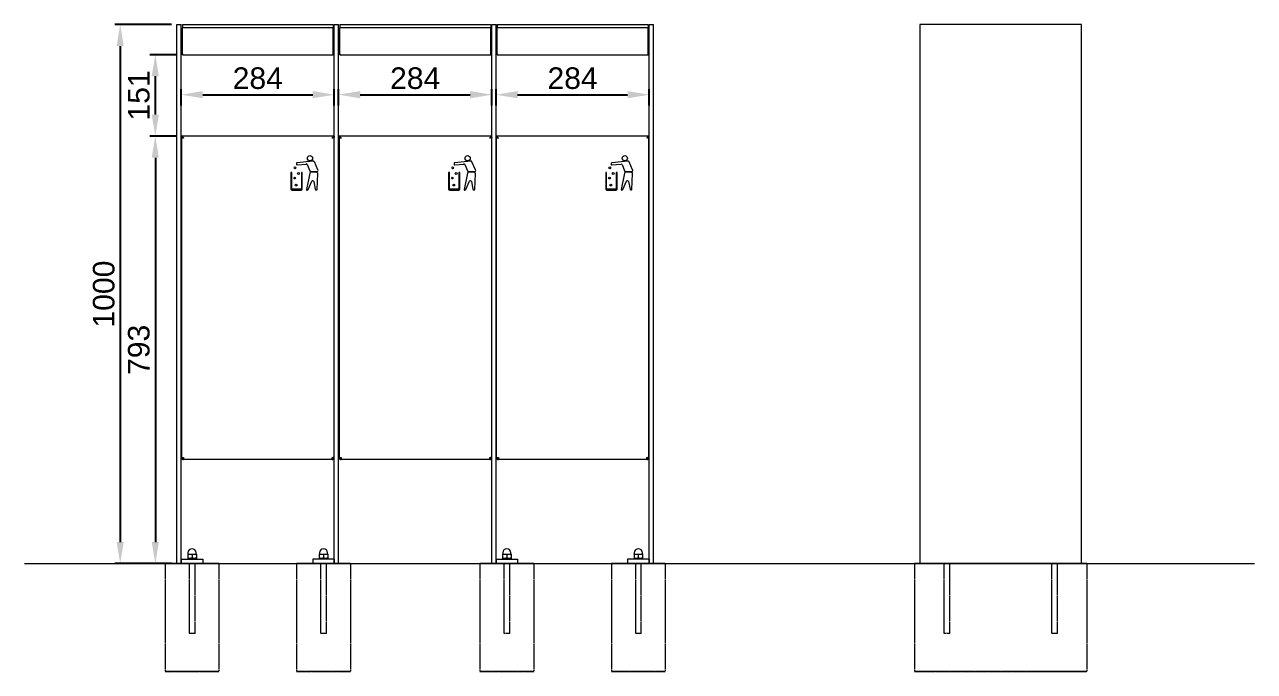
# Model space of a CAD drawing. Header units: millimetres. Extents: x -573 to 4039, y 315 to 3283.
# Drawn here: x 1758 to 4039, y 2083 to 3283 of the extents above; entities that cross this region are included whole.
import ezdxf

# ---------------------------------------------------------------- set-up
doc = ezdxf.new("R2010")
doc.units = ezdxf.units.MM
doc.linetypes.add('HIDDEN', pattern=[1.905, 1.27, -0.635])
for name, color, linetype, lineweight in [('ZANO_R', 7, 'Continuous', 0), ('ZANO_R_przerywana', 7, 'HIDDEN', 0), ('ZANO_W', 1, 'Continuous', 0)]:
    doc.layers.add(name, color=color, linetype=linetype, lineweight=lineweight)
doc.styles.add('Arial', font='arial.ttf')
doc.styles.get("Standard").update_dxf_attribs({"font": 'ARIALUNI.TTF'})
doc.dimstyles.new('pl i ang', dxfattribs={"dimtxt": 50, "dimasz": 50, "dimexe": 1.25, "dimexo": 0.625, "dimgap": 10, "dimtad": 1, "dimtoh": 1, "dimtxsty": 'Standard', "dimcen": 2.5, "dimclrd": 1, "dimclre": 1, "dimclrt": 1, "dimadec": 0, "dimazin": 0, "dimtfac": 1, "dimtmove": 0, "dimatfit": 3, "dimfxl": 1, "dimarcsym": 1})

# ---------------------------------------------------------------- blocks, each defined once
blk = doc.blocks.new('*D410')
at = {"layer": 'ZANO_W', "color": 1, "lineweight": -2}
for p, q in [((2048.3, 3132.8), (2048.3, 3162.8)), ((2088.3, 3152.8), (2292.3, 3152.8)), ((2332.3, 3132.8), (2332.3, 3162.8))]:
    blk.add_line(p, q, dxfattribs=at)
at = {"layer": 'ZANO_W', "color": 1}
for points in [[(2088.3, 3159.5), (2088.3, 3146.1), (2048.3, 3152.8)], [(2292.3, 3146.1), (2292.3, 3159.5), (2332.3, 3152.8)]]:
    blk.add_solid(points, dxfattribs=at)
at = {"layer": 'ZANO_W', "color": 1, "insert": (2190.3, 3183.2), "char_height": 40, "attachment_point": 5, "style": 'Arial'}
blk.add_mtext('284', dxfattribs=at)
blk = doc.blocks.new('*D411')
at = {"layer": 'ZANO_W', "color": 1, "lineweight": -2}
for p, q in [((2340.3, 3132.8), (2340.3, 3162.8)), ((2380.3, 3152.8), (2584.3, 3152.8)), ((2624.3, 3132.8), (2624.3, 3162.8))]:
    blk.add_line(p, q, dxfattribs=at)
at = {"layer": 'ZANO_W', "color": 1}
for points in [[(2380.3, 3159.5), (2380.3, 3146.1), (2340.3, 3152.8)], [(2584.3, 3146.1), (2584.3, 3159.5), (2624.3, 3152.8)]]:
    blk.add_solid(points, dxfattribs=at)
at = {"layer": 'ZANO_W', "color": 1, "insert": (2482.3, 3183.2), "char_height": 40, "attachment_point": 5, "style": 'Arial'}
blk.add_mtext('284', dxfattribs=at)
blk = doc.blocks.new('*D412')
at = {"layer": 'ZANO_W', "color": 1, "lineweight": -2}
for p, q in [((2632.3, 3132.8), (2632.3, 3162.8)), ((2672.3, 3152.8), (2876.3, 3152.8)), ((2916.3, 3132.8), (2916.3, 3162.8))]:
    blk.add_line(p, q, dxfattribs=at)
at = {"layer": 'ZANO_W', "color": 1}
for points in [[(2672.3, 3159.5), (2672.3, 3146.1), (2632.3, 3152.8)], [(2876.3, 3146.1), (2876.3, 3159.5), (2916.3, 3152.8)]]:
    blk.add_solid(points, dxfattribs=at)
at = {"layer": 'ZANO_W', "color": 1, "insert": (2774.3, 3183.2), "char_height": 40, "attachment_point": 5, "style": 'Arial'}
blk.add_mtext('284', dxfattribs=at)
blk = doc.blocks.new('*D413')
at = {"layer": 'ZANO_W', "color": 1, "lineweight": -2}
for p, q in [((2040.3, 3226.9), (1990.2, 3226.9)), ((2000.2, 3115.9), (2000.2, 3186.9)), ((2038.8, 3075.9), (1990.2, 3075.9))]:
    blk.add_line(p, q, dxfattribs=at)
at = {"layer": 'ZANO_W', "color": 1}
for points in [[(2006.8, 3186.9), (1993.5, 3186.9), (2000.2, 3226.9)], [(1993.5, 3115.9), (2006.8, 3115.9), (2000.2, 3075.9)]]:
    blk.add_solid(points, dxfattribs=at)
at = {"layer": 'ZANO_W', "color": 1, "insert": (1969.7, 3151.4), "char_height": 40, "attachment_point": 5, "rotation": 90, "style": 'Arial'}
blk.add_mtext('151', dxfattribs=at)
blk = doc.blocks.new('*D414')
at = {"layer": 'ZANO_W', "color": 1, "lineweight": -2}
for p, q in [((2038.8, 3075.9), (1990.2, 3075.9)), ((2000.2, 3035.9), (2000.2, 2322.9)), ((2030.3, 2282.9), (1990.2, 2282.9))]:
    blk.add_line(p, q, dxfattribs=at)
at = {"layer": 'ZANO_W', "color": 1}
for points in [[(2006.8, 3035.9), (1993.5, 3035.9), (2000.2, 3075.9)], [(1993.5, 2322.9), (2006.8, 2322.9), (2000.2, 2282.9)]]:
    blk.add_solid(points, dxfattribs=at)
at = {"layer": 'ZANO_W', "color": 1, "insert": (1969.7, 2679.4), "char_height": 40, "attachment_point": 5, "rotation": 90, "style": 'Arial'}
blk.add_mtext('793', dxfattribs=at)
blk = doc.blocks.new('*D415')
at = {"layer": 'ZANO_W', "color": 1, "lineweight": -2}
for p, q in [((2030.3, 3282.9), (1925, 3282.9)), ((1935, 3242.9), (1935, 2322.9)), ((2030.3, 2282.9), (1925, 2282.9))]:
    blk.add_line(p, q, dxfattribs=at)
at = {"layer": 'ZANO_W', "color": 1}
for points in [[(1941.6, 3242.9), (1928.3, 3242.9), (1935, 3282.9)], [(1928.3, 2322.9), (1941.6, 2322.9), (1935, 2282.9)]]:
    blk.add_solid(points, dxfattribs=at)
at = {"layer": 'ZANO_W', "color": 1, "insert": (1904.6, 2782.9), "char_height": 40, "attachment_point": 5, "rotation": 90, "style": 'Arial'}
blk.add_mtext('1000', dxfattribs=at)

msp = doc.modelspace()

# ---------------------------------------------------------------- linework, layer by layer
at = {"layer": 'ZANO_R'}
for p, q in [((2040.3, 2282.9), (2040.3, 3282.9)), ((2040.3, 3282.9), (2048.3, 3282.9)), ((2048.3, 2282.9), (2048.3, 3282.9)), ((2050.3, 3282.9), (2050.3, 3276.9)), ((2050.3, 3282.9), (2330.3, 3282.9)), ((2050.3, 3228.9), (2050.3, 3276.9)), ((2330.3, 3276.9), (2050.3, 3276.9)), ((2330.3, 3282.9), (2330.3, 3276.9)), ((2330.3, 3228.9), (2330.3, 3276.9)), ((2332.3, 2282.9), (2332.3, 3282.9)), ((2332.3, 3282.9), (2340.3, 3282.9)), ((2340.3, 2282.9), (2340.3, 3282.9)), ((2342.8, 3282.9), (2622.8, 3282.9)), ((2342.8, 3282.9), (2342.8, 3276.9)), ((2342.8, 3228.9), (2342.8, 3276.9)), ((2622.8, 3276.9), (2342.8, 3276.9)), ((2622.8, 3282.9), (2622.8, 3276.9)), ((2622.8, 3228.9), (2622.8, 3276.9)), ((2624.3, 2282.9), (2624.3, 3282.9)), ((2624.3, 3282.9), (2632.3, 3282.9)), ((2632.3, 2282.9), (2632.3, 3282.9)), ((2634.3, 3282.9), (2914.3, 3282.9)), ((2634.3, 3282.9), (2634.3, 3276.9)), ((2634.3, 3228.9), (2634.3, 3276.9)), ((2914.3, 3276.9), (2634.3, 3276.9)), ((2914.3, 3282.9), (2914.3, 3276.9)), ((2914.3, 3228.9), (2914.3, 3276.9)), ((2916.3, 2282.9), (2916.3, 3282.9)), ((2916.3, 3282.9), (2924.3, 3282.9)), ((2924.3, 2282.9), (2924.3, 3282.9)), ((3718.6, 3282.9), (3418.6, 3282.9)), ((3418.6, 3282.9), (3418.6, 2282.9)), ((3718.6, 2282.9), (3718.6, 3282.9)), ((2050.3, 3226.9), (2050.3, 3228.9)), ((2050.3, 3226.9), (2052.3, 3226.9)), ((2052.3, 3226.9), (2328.3, 3226.9)), ((2328.3, 3226.9), (2330.3, 3226.9)), ((2330.3, 3226.9), (2330.3, 3228.9)), ((2342.8, 3226.9), (2342.8, 3228.9)), ((2342.8, 3226.9), (2344.8, 3226.9)), ((2344.8, 3226.9), (2620.8, 3226.9)), ((2620.8, 3226.9), (2622.8, 3226.9)), ((2622.8, 3226.9), (2622.8, 3228.9)), ((2634.3, 3226.9), (2634.3, 3228.9)), ((2634.3, 3226.9), (2636.3, 3226.9)), ((2636.3, 3226.9), (2912.3, 3226.9)), ((2912.3, 3226.9), (2914.3, 3226.9)), ((2914.3, 3226.9), (2914.3, 3228.9)), ((2048.8, 3073.9), (2048.8, 3075.9)), ((2331.8, 3075.9), (2048.8, 3075.9)), ((2048.8, 3073.8), (2048.8, 2480.4)), ((2048.8, 3073.8), (2049.5, 3073.8)), ((2331.8, 3073.8), (2331.2, 3073.8)), ((2331.8, 3075.9), (2331.8, 3073.9)), ((2331.8, 2480.4), (2331.8, 3073.8)), ((2341.3, 3073.9), (2341.3, 3075.9)), ((2624.3, 3075.9), (2341.3, 3075.9)), ((2341.3, 3073.8), (2342, 3073.8)), ((2341.3, 3073.8), (2341.3, 2480.4)), ((2624.3, 3073.8), (2623.7, 3073.8)), ((2632.8, 3073.9), (2632.8, 3075.9)), ((2915.8, 3075.9), (2632.8, 3075.9)), ((2632.8, 3073.8), (2632.8, 2480.4)), ((2632.8, 3073.8), (2633.5, 3073.8)), ((2915.8, 3073.8), (2915.2, 3073.8)), ((2915.8, 3075.9), (2915.8, 3073.9)), ((2915.8, 2480.4), (2915.8, 3073.8)), ((2262, 3025.2), (2262.2, 3023.5)), ((2293.1, 3029.6), (2262.9, 3026.3)), ((2263.3, 3022.6), (2280.2, 3024.2)), ((2282.2, 3023.1), (2286.6, 3011.6)), ((2301.8, 3013.1), (2295.2, 3028.4)), ((2554.5, 3025.2), (2554.7, 3023.5)), ((2585.6, 3029.6), (2555.4, 3026.3)), ((2555.8, 3022.6), (2572.7, 3024.2)), ((2574.7, 3023.1), (2579.1, 3011.6)), ((2594.3, 3013.1), (2587.7, 3028.4)), ((2846, 3025.2), (2846.2, 3023.5)), ((2877.1, 3029.6), (2846.9, 3026.3)), ((2847.3, 3022.6), (2864.2, 3024.2)), ((2866.2, 3023.1), (2870.6, 3011.6)), ((2885.8, 3013.1), (2879.2, 3028.4)), ((2253.5, 3008.2), (2251.8, 3008.2)), ((2251.8, 3008.2), (2251.8, 2977.9)), ((2253.5, 2977.9), (2253.5, 3008.2)), ((2272.8, 3008.2), (2271.1, 3008.2)), ((2271.1, 3008.2), (2271.1, 2977.9)), ((2272.8, 2977.9), (2272.8, 3008.2)), ((2286.7, 3007.4), (2280.7, 2977.1)), ((2283.7, 2977), (2290.4, 2992.1)), ((2288.5, 3010.3), (2300, 3010.3)), ((2299.8, 3008.5), (2288.8, 3009.1)), ((2294.3, 2991.6), (2296.9, 2977.7)), ((2300.2, 2977), (2301.7, 3006.4)), ((2546, 3008.2), (2544.3, 3008.2)), ((2544.3, 3008.2), (2544.3, 2977.9)), ((2546, 2977.9), (2546, 3008.2)), ((2565.3, 3008.2), (2563.6, 3008.2)), ((2563.6, 3008.2), (2563.6, 2977.9)), ((2565.3, 2977.9), (2565.3, 3008.2)), ((2579.2, 3007.4), (2573.2, 2977.1)), ((2576.2, 2977), (2582.9, 2992.1)), ((2581, 3010.3), (2592.5, 3010.3)), ((2592.3, 3008.5), (2581.3, 3009.1)), ((2586.8, 2991.6), (2589.4, 2977.7)), ((2592.7, 2977), (2594.2, 3006.4)), ((2837.5, 3008.2), (2835.8, 3008.2)), ((2835.8, 3008.2), (2835.8, 2977.9)), ((2837.5, 2977.9), (2837.5, 3008.2)), ((2856.8, 3008.2), (2855.1, 3008.2)), ((2855.1, 3008.2), (2855.1, 2977.9)), ((2856.8, 2977.9), (2856.8, 3008.2)), ((2870.7, 3007.4), (2864.7, 2977.1)), ((2867.7, 2977), (2874.4, 2992.1)), ((2872.5, 3010.3), (2884, 3010.3)), ((2883.8, 3008.5), (2872.8, 3009.1)), ((2878.3, 2991.6), (2880.9, 2977.7)), ((2884.2, 2977), (2885.7, 3006.4)), ((2270.8, 2977.6), (2253.9, 2977.6)), ((2253.9, 2975.9), (2270.8, 2975.9)), ((2281.7, 2975.9), (2281.9, 2975.9)), ((2298.9, 2976.1), (2299.2, 2976.1)), ((2563.3, 2977.6), (2546.4, 2977.6)), ((2546.4, 2975.9), (2563.3, 2975.9)), ((2574.2, 2975.9), (2574.4, 2975.9)), ((2591.4, 2976.1), (2591.7, 2976.1)), ((2854.8, 2977.6), (2837.9, 2977.6)), ((2837.9, 2975.9), (2854.8, 2975.9)), ((2865.7, 2975.9), (2865.9, 2975.9)), ((2882.9, 2976.1), (2883.2, 2976.1)), ((2048.8, 2480.4), (2048.8, 2479.7)), ((2048.8, 2479.7), (2050.8, 2479.7)), ((2052.6, 2479.7), (2052.6, 2475.9)), ((2328, 2475.9), (2052.6, 2475.9)), ((2328, 2475.9), (2328, 2479.7)), ((2331.8, 2479.7), (2329.8, 2479.7)), ((2331.8, 2479.7), (2331.8, 2480.4)), ((2341.3, 2480.4), (2341.3, 2479.7)), ((2341.3, 2479.7), (2343.3, 2479.7)), ((2345.1, 2479.7), (2345.1, 2475.9)), ((2620.5, 2475.9), (2345.1, 2475.9)), ((2620.5, 2475.9), (2620.5, 2479.7)), ((2624.3, 2479.7), (2622.3, 2479.7)), ((2632.8, 2480.4), (2632.8, 2479.7)), ((2632.8, 2479.7), (2634.8, 2479.7)), ((2636.6, 2479.7), (2636.6, 2475.9)), ((2912, 2475.9), (2636.6, 2475.9)), ((2912, 2475.9), (2912, 2479.7)), ((2915.8, 2479.7), (2913.8, 2479.7)), ((2915.8, 2479.7), (2915.8, 2480.4)), ((1757.6, 2282.9), (3582.7, 2282.9)), ((2018.3, 2282.9), (2118.3, 2282.9)), ((2118.3, 2282.9), (2018.3, 2282.9)), ((2048.3, 2290.9), (2078.3, 2290.9)), ((2048.3, 2290.9), (2048.3, 2282.9)), ((2060.3, 2300.5), (2064.3, 2300.5)), ((2060.3, 2299.7), (2060.3, 2293.2)), ((2060.3, 2292.5), (2060.3, 2290.9)), ((2060.3, 2292.5), (2071.4, 2292.5)), ((2060.3, 2292.5), (2064.3, 2292.5)), ((2060.8, 2303), (2060.8, 2300.7)), ((2073.8, 2282.9), (2062.8, 2282.9)), ((2073.8, 2282.9), (2062.8, 2282.9)), ((2064.3, 2300.5), (2072.3, 2300.5)), ((2064.3, 2292.5), (2072.3, 2292.5)), ((2068.3, 2299.7), (2068.3, 2293.2)), ((2071.4, 2292.5), (2076.3, 2292.5)), ((2072.3, 2300.5), (2076.3, 2300.5)), ((2072.3, 2292.5), (2076.3, 2292.5)), ((2075.8, 2300.7), (2075.8, 2303)), ((2076.3, 2299.7), (2076.3, 2293.2)), ((2076.3, 2290.9), (2076.3, 2292.5)), ((2078.3, 2290.9), (2088.3, 2290.9)), ((2088.3, 2290.9), (2088.3, 2282.9)), ((2262.3, 2282.9), (2362.3, 2282.9)), ((2362.3, 2282.9), (2262.3, 2282.9)), ((2292.3, 2290.9), (2292.3, 2282.9)), ((2302.3, 2290.9), (2292.3, 2290.9)), ((2332.3, 2290.9), (2302.3, 2290.9)), ((2304.3, 2300.5), (2308.3, 2300.5)), ((2304.3, 2299.7), (2304.3, 2293.2)), ((2304.3, 2292.5), (2304.3, 2290.9)), ((2304.3, 2292.5), (2315.4, 2292.5)), ((2304.3, 2292.5), (2308.3, 2292.5)), ((2304.8, 2303), (2304.8, 2300.7)), ((2317.8, 2282.9), (2306.8, 2282.9)), ((2317.8, 2282.9), (2306.8, 2282.9)), ((2308.3, 2300.5), (2316.3, 2300.5)), ((2308.3, 2292.5), (2316.3, 2292.5)), ((2312.3, 2299.7), (2312.3, 2293.2)), ((2315.4, 2292.5), (2320.3, 2292.5)), ((2316.3, 2300.5), (2320.3, 2300.5)), ((2316.3, 2292.5), (2320.3, 2292.5)), ((2319.8, 2300.7), (2319.8, 2303)), ((2320.3, 2299.7), (2320.3, 2293.2)), ((2320.3, 2290.9), (2320.3, 2292.5)), ((2332.3, 2290.9), (2332.3, 2282.9)), ((2602.3, 2282.9), (2702.3, 2282.9)), ((2702.3, 2282.9), (2602.3, 2282.9)), ((2632.3, 2290.9), (2632.3, 2282.9)), ((2632.3, 2290.9), (2662.3, 2290.9)), ((2644.3, 2300.5), (2648.3, 2300.5)), ((2644.3, 2299.7), (2644.3, 2293.2)), ((2644.3, 2292.5), (2644.3, 2290.9)), ((2644.3, 2292.5), (2655.4, 2292.5)), ((2644.3, 2292.5), (2648.3, 2292.5)), ((2644.8, 2303), (2644.8, 2300.7)), ((2657.8, 2282.9), (2646.8, 2282.9)), ((2657.8, 2282.9), (2646.8, 2282.9)), ((2648.3, 2300.5), (2656.3, 2300.5)), ((2648.3, 2292.5), (2656.3, 2292.5)), ((2652.3, 2299.7), (2652.3, 2293.2)), ((2655.4, 2292.5), (2660.3, 2292.5)), ((2656.3, 2300.5), (2660.3, 2300.5)), ((2656.3, 2292.5), (2660.3, 2292.5)), ((2659.8, 2300.7), (2659.8, 2303)), ((2660.3, 2299.7), (2660.3, 2293.2)), ((2660.3, 2290.9), (2660.3, 2292.5)), ((2662.3, 2290.9), (2672.3, 2290.9)), ((2672.3, 2290.9), (2672.3, 2282.9)), ((2846.3, 2282.9), (2946.3, 2282.9)), ((2946.3, 2282.9), (2846.3, 2282.9)), ((2876.3, 2290.9), (2876.3, 2282.9)), ((2886.3, 2290.9), (2876.3, 2290.9)), ((2916.3, 2290.9), (2886.3, 2290.9)), ((2888.3, 2300.5), (2892.3, 2300.5)), ((2888.3, 2299.7), (2888.3, 2293.2)), ((2888.3, 2292.5), (2888.3, 2290.9)), ((2888.3, 2292.5), (2899.4, 2292.5)), ((2888.3, 2292.5), (2892.3, 2292.5)), ((2888.8, 2303), (2888.8, 2300.7)), ((2901.8, 2282.9), (2890.8, 2282.9)), ((2901.8, 2282.9), (2890.8, 2282.9)), ((2892.3, 2300.5), (2900.3, 2300.5)), ((2892.3, 2292.5), (2900.3, 2292.5)), ((2896.3, 2299.7), (2896.3, 2293.2)), ((2899.4, 2292.5), (2904.3, 2292.5)), ((2900.3, 2300.5), (2904.3, 2300.5)), ((2900.3, 2292.5), (2904.3, 2292.5)), ((2903.8, 2300.7), (2903.8, 2303)), ((2904.3, 2299.7), (2904.3, 2293.2)), ((2904.3, 2290.9), (2904.3, 2292.5)), ((2916.3, 2290.9), (2916.3, 2282.9)), ((3094.2, 2282.9), (4039.4, 2282.9)), ((3408.6, 2282.9), (3728.6, 2282.9)), ((3728.6, 2282.9), (3408.6, 2282.9)), ((3463.1, 2282.9), (3474.1, 2282.9)), ((3663.1, 2282.9), (3674.1, 2282.9))]:
    msp.add_line(p, q, dxfattribs=at)
for centre, radius in [((2287.1, 3034.9), 4.83), ((2579.6, 3034.9), 4.83), ((2871.1, 3034.9), 4.83), ((2259.3, 3017.1), 1.65), ((2551.8, 3017.1), 1.65), ((2843.3, 3017.1), 1.65), ((2258.7, 2998.1), 1.65), ((2265.8, 3006.7), 1.65), ((2551.2, 2998.1), 1.65), ((2558.3, 3006.7), 1.65), ((2842.7, 2998.1), 1.65), ((2849.8, 3006.7), 1.65), ((2261.3, 2985.1), 1.65), ((2553.8, 2985.1), 1.65), ((2845.3, 2985.1), 1.65)]:
    msp.add_circle(centre, radius, dxfattribs=at)
for centre, radius, start, end in [((2052.3, 3228.9), 2, 180, 270), ((2328.3, 3228.9), 2, 270, 0), ((2344.8, 3228.9), 2, 180, 270), ((2620.8, 3228.9), 2, 270, 0), ((2636.3, 3228.9), 2, 180, 270), ((2912.3, 3228.9), 2, 270, 0), ((2263, 3025.3), 1.02, 95.5033, 184.8866), ((2263.2, 3023.6), 1.02, 185.5066, 275.5066), ((2280.4, 3022.2), 2.05, 26.3522, 95.5066), ((2293.3, 3027.6), 2.05, 23.6421, 96.1406), ((2300, 3012.3), 2.05, 270, 23.0632), ((2555.5, 3025.3), 1.02, 95.5033, 184.8866), ((2555.7, 3023.6), 1.02, 185.5066, 275.5066), ((2572.9, 3022.2), 2.05, 26.3522, 95.5066), ((2585.8, 3027.6), 2.05, 23.6421, 96.1406), ((2592.5, 3012.3), 2.05, 270, 23.0632), ((2847, 3025.3), 1.02, 95.5033, 184.8866), ((2847.2, 3023.6), 1.02, 185.5066, 275.5066), ((2864.4, 3022.2), 2.05, 26.3522, 95.5066), ((2877.3, 3027.6), 2.05, 23.6421, 96.1406), ((2884, 3012.3), 2.05, 270, 23.0632), ((2288.5, 3012.3), 2.05, 202.5286, 269.9556), ((2288.7, 3007), 2.05, 87.1147, 168.8092), ((2292.2, 2991.2), 2.05, 10.6229, 153.8392), ((2299.7, 3006.5), 2.05, 357.1147, 87.1147), ((2581, 3012.3), 2.05, 202.5286, 269.9556), ((2581.2, 3007), 2.05, 87.1147, 168.8092), ((2584.7, 2991.2), 2.05, 10.6229, 153.8392), ((2592.2, 3006.5), 2.05, 357.1147, 87.1147), ((2872.5, 3012.3), 2.05, 202.5286, 269.9556), ((2872.7, 3007), 2.05, 87.1147, 168.8092), ((2876.2, 2991.2), 2.05, 10.6229, 153.8392), ((2883.7, 3006.5), 2.05, 357.1147, 87.1147), ((2253.9, 2977.9), 2.05, 180, 270), ((2253.9, 2977.9), 0.348, 180, 270), ((2270.8, 2977.9), 2.05, 270, 0), ((2270.8, 2977.9), 0.348, 270, 0), ((2281.7, 2976.9), 1.02, 168.8092, 270), ((2281.9, 2977.9), 2.05, 270, 333.8392), ((2298.9, 2978.1), 2.05, 190.6229, 270), ((2299.2, 2977.1), 1.02, 270, 357.1147), ((2546.4, 2977.9), 2.05, 180, 270), ((2546.4, 2977.9), 0.348, 180, 270), ((2563.3, 2977.9), 2.05, 270, 0), ((2563.3, 2977.9), 0.348, 270, 0), ((2574.2, 2976.9), 1.02, 168.8092, 270), ((2574.4, 2977.9), 2.05, 270, 333.8392), ((2591.4, 2978.1), 2.05, 190.6229, 270), ((2591.7, 2977.1), 1.02, 270, 357.1147), ((2837.9, 2977.9), 2.05, 180, 270), ((2837.9, 2977.9), 0.348, 180, 270), ((2854.8, 2977.9), 2.05, 270, 0), ((2854.8, 2977.9), 0.348, 270, 0), ((2865.7, 2976.9), 1.02, 168.8092, 270), ((2865.9, 2977.9), 2.05, 270, 333.8392), ((2882.9, 2978.1), 2.05, 190.6229, 270), ((2883.2, 2977.1), 1.02, 270, 357.1147), ((2068.3, 2303), 7.5, 90, 180), ((2068.3, 2303), 7.5, 0, 90), ((2312.3, 2303), 7.5, 90, 180), ((2312.3, 2303), 7.5, 0, 90), ((2652.3, 2303), 7.5, 90, 180), ((2652.3, 2303), 7.5, 0, 90), ((2896.3, 2303), 7.5, 90, 180), ((2896.3, 2303), 7.5, 0, 90), ((2060.6, 2300.7), 0.25, 270, 0), ((2076.1, 2300.7), 0.25, 180, 270), ((2304.6, 2300.7), 0.25, 270, 0), ((2320.1, 2300.7), 0.25, 180, 270), ((2644.6, 2300.7), 0.25, 270, 0), ((2660.1, 2300.7), 0.25, 180, 270), ((2888.6, 2300.7), 0.25, 270, 0), ((2904.1, 2300.7), 0.25, 180, 270)]:
    msp.add_arc(centre, radius, start, end, dxfattribs=at)
for points in [[(2048.8, 3075.9), (2049.1, 3075.8), (2049.8, 3075.7), (2050.7, 3074.8), (2051.7, 3073.6), (2052.3, 3072.6), (2052.6, 3072.1)], [(2048.8, 3073.9), (2049.1, 3073.8), (2049.8, 3073.8), (2050.7, 3073.4), (2051.7, 3072.8), (2052.3, 3072.3), (2052.6, 3072.1)], [(2331.8, 3073.8), (2331.8, 3073.6), (2331.6, 3073.3), (2330.8, 3072.9), (2329.5, 3072.5), (2328.5, 3072.2), (2328, 3072.1)], [(2341.3, 3075.9), (2341.6, 3075.8), (2342.3, 3075.7), (2343.2, 3074.8), (2344.2, 3073.6), (2344.8, 3072.6), (2345.1, 3072.1)], [(2341.3, 3073.9), (2341.6, 3073.8), (2342.3, 3073.8), (2343.2, 3073.4), (2344.2, 3072.8), (2344.8, 3072.3), (2345.1, 3072.1)], [(2624.3, 3073.8), (2624.3, 3073.6), (2624.1, 3073.3), (2623.3, 3072.9), (2622, 3072.5), (2621, 3072.2), (2620.5, 3072.1)], [(2632.8, 3075.9), (2633.1, 3075.8), (2633.8, 3075.7), (2634.7, 3074.8), (2635.7, 3073.6), (2636.3, 3072.6), (2636.6, 3072.1)], [(2632.8, 3073.9), (2633.1, 3073.8), (2633.8, 3073.8), (2634.7, 3073.4), (2635.7, 3072.8), (2636.3, 3072.3), (2636.6, 3072.1)], [(2915.8, 3073.8), (2915.8, 3073.6), (2915.6, 3073.3), (2914.8, 3072.9), (2913.5, 3072.5), (2912.5, 3072.2), (2912, 3072.1)], [(2048.8, 2480.4), (2048.9, 2480.3), (2049, 2480.2), (2049.9, 2480), (2051.1, 2479.8), (2052.1, 2479.7), (2052.6, 2479.7)], [(2328, 2479.7), (2328.5, 2479.7), (2329.5, 2479.8), (2330.8, 2480), (2331.6, 2480.2), (2331.8, 2480.3), (2331.8, 2480.4)], [(2341.3, 2480.4), (2341.4, 2480.3), (2341.5, 2480.2), (2342.4, 2480), (2343.6, 2479.8), (2344.6, 2479.7), (2345.1, 2479.7)], [(2620.5, 2479.7), (2621, 2479.7), (2622, 2479.8), (2623.3, 2480), (2624.1, 2480.2), (2624.3, 2480.3), (2624.3, 2480.4)], [(2632.8, 2480.4), (2632.9, 2480.3), (2633, 2480.2), (2633.9, 2480), (2635.1, 2479.8), (2636.1, 2479.7), (2636.6, 2479.7)], [(2912, 2479.7), (2912.5, 2479.7), (2913.5, 2479.8), (2914.8, 2480), (2915.6, 2480.2), (2915.8, 2480.3), (2915.8, 2480.4)]]:
    msp.add_open_spline(points, degree=3, dxfattribs=at)
for points, knots in [([(2052.6, 3072.1), (2052.2, 3072.2), (2051.3, 3072.4), (2050.1, 3072.8), (2049.2, 3073.2), (2048.9, 3073.5), (2048.8, 3073.7), (2048.8, 3073.8)], [0, 0, 0, 0, 0.22326, 0.446547, 0.669834, 0.89312, 1, 1, 1, 1]), ([(2052.6, 3072.1), (2052.4, 3072.2), (2051.9, 3072.5), (2051.4, 3072.8), (2051.3, 3073), (2051.2, 3073)], [0, 0, 0, 0, 0.5007205, 0.9511351, 1, 1, 1, 1]), ([(2328, 3072.1), (2328.3, 3072.6), (2329, 3073.6), (2329.9, 3074.9), (2330.9, 3075.7), (2331.5, 3075.8), (2331.8, 3075.9)], [0, 0, 0, 0, 0.254662, 0.509553, 0.764446, 1, 1, 1, 1]), ([(2328, 3072.1), (2328.5, 3072.4), (2329.4, 3073.1), (2330.6, 3073.7), (2331.5, 3073.8), (2331.8, 3073.9)], [0, 0, 0, 0, 0.360132, 0.721798, 1, 1, 1, 1]), ([(2329.4, 3073), (2329.4, 3073), (2329.2, 3072.8), (2328.7, 3072.5), (2328.2, 3072.2), (2328, 3072.1)], [0, 0, 0, 0, 0.126805, 0.563403, 1, 1, 1, 1]), ([(2345.1, 3072.1), (2344.7, 3072.2), (2343.8, 3072.4), (2342.6, 3072.8), (2341.7, 3073.2), (2341.4, 3073.5), (2341.3, 3073.7), (2341.3, 3073.8)], [0, 0, 0, 0, 0.22326, 0.446547, 0.669834, 0.89312, 1, 1, 1, 1]), ([(2345.1, 3072.1), (2344.9, 3072.2), (2344.4, 3072.5), (2343.9, 3072.8), (2343.8, 3073), (2343.7, 3073)], [0, 0, 0, 0, 0.50072, 0.951135, 1, 1, 1, 1]), ([(2620.5, 3072.1), (2620.8, 3072.6), (2621.5, 3073.6), (2622.4, 3074.9), (2623.4, 3075.7), (2624, 3075.8), (2624.3, 3075.9)], [0, 0, 0, 0, 0.254662, 0.509553, 0.764446, 1, 1, 1, 1]), ([(2620.5, 3072.1), (2621, 3072.4), (2621.9, 3073.1), (2623.1, 3073.7), (2624, 3073.8), (2624.3, 3073.9)], [0, 0, 0, 0, 0.360132, 0.721798, 1, 1, 1, 1]), ([(2621.9, 3073), (2621.9, 3073), (2621.7, 3072.8), (2621.2, 3072.5), (2620.7, 3072.2), (2620.5, 3072.1)], [0, 0, 0, 0, 0.126805, 0.563403, 1, 1, 1, 1]), ([(2636.6, 3072.1), (2636.2, 3072.2), (2635.3, 3072.4), (2634.1, 3072.8), (2633.2, 3073.2), (2632.9, 3073.5), (2632.8, 3073.7), (2632.8, 3073.8)], [0, 0, 0, 0, 0.22326, 0.446547, 0.669834, 0.89312, 1, 1, 1, 1]), ([(2636.6, 3072.1), (2636.4, 3072.2), (2635.9, 3072.5), (2635.4, 3072.8), (2635.3, 3073), (2635.2, 3073)], [0, 0, 0, 0, 0.50072, 0.951135, 1, 1, 1, 1]), ([(2912, 3072.1), (2912.3, 3072.6), (2913, 3073.6), (2913.9, 3074.9), (2914.9, 3075.7), (2915.5, 3075.8), (2915.8, 3075.9)], [0, 0, 0, 0, 0.254662, 0.509553, 0.764446, 1, 1, 1, 1]), ([(2912, 3072.1), (2912.5, 3072.4), (2913.4, 3073.1), (2914.6, 3073.7), (2915.5, 3073.8), (2915.8, 3073.9)], [0, 0, 0, 0, 0.360132, 0.721798, 1, 1, 1, 1]), ([(2913.4, 3073), (2913.4, 3073), (2913.2, 3072.8), (2912.7, 3072.5), (2912.2, 3072.2), (2912, 3072.1)], [0, 0, 0, 0, 0.126805, 0.563403, 1, 1, 1, 1]), ([(2048.8, 2479.7), (2048.9, 2479.2), (2048.9, 2478.4), (2049.6, 2477.2), (2050.6, 2476.4), (2051.6, 2475.9), (2052.3, 2475.9), (2052.6, 2475.9)], [0, 0, 0, 0, 0.216199, 0.432401, 0.648604, 0.864806, 1, 1, 1, 1]), ([(2050.8, 2479.7), (2050.8, 2479.4), (2050.9, 2479), (2051.2, 2478.5), (2051.7, 2478.1), (2052.2, 2477.9), (2052.5, 2477.9), (2052.6, 2477.9)], [0, 0, 0, 0, 0.221397, 0.442794, 0.66414, 0.885487, 1, 1, 1, 1]), ([(2328, 2475.9), (2328.4, 2475.9), (2329.3, 2476), (2330.4, 2476.6), (2331.3, 2477.6), (2331.7, 2478.7), (2331.8, 2479.4), (2331.8, 2479.7)], [0, 0, 0, 0, 0.216199, 0.432401, 0.648604, 0.864806, 1, 1, 1, 1]), ([(2328, 2477.9), (2328.2, 2477.9), (2328.6, 2477.9), (2329.2, 2478.3), (2329.6, 2478.7), (2329.8, 2479.2), (2329.8, 2479.6), (2329.8, 2479.7)], [0, 0, 0, 0, 0.2213968, 0.4427935, 0.6641401, 0.8854865, 1, 1, 1, 1]), ([(2341.3, 2479.7), (2341.4, 2479.2), (2341.4, 2478.4), (2342.1, 2477.2), (2343.1, 2476.4), (2344.1, 2475.9), (2344.8, 2475.9), (2345.1, 2475.9)], [0, 0, 0, 0, 0.216199, 0.432401, 0.648604, 0.864806, 1, 1, 1, 1]), ([(2343.3, 2479.7), (2343.3, 2479.4), (2343.4, 2479), (2343.7, 2478.5), (2344.2, 2478.1), (2344.7, 2477.9), (2345, 2477.9), (2345.1, 2477.9)], [0, 0, 0, 0, 0.221397, 0.442794, 0.66414, 0.885487, 1, 1, 1, 1]), ([(2620.5, 2477.9), (2620.7, 2477.9), (2621.1, 2477.9), (2621.7, 2478.3), (2622.1, 2478.7), (2622.3, 2479.2), (2622.3, 2479.6), (2622.3, 2479.7)], [0, 0, 0, 0, 0.2213968, 0.4427935, 0.6641401, 0.8854865, 1, 1, 1, 1]), ([(2620.5, 2475.9), (2620.9, 2475.9), (2621.8, 2476), (2622.9, 2476.6), (2623.8, 2477.6), (2624.2, 2478.7), (2624.3, 2479.4), (2624.3, 2479.7)], [0, 0, 0, 0, 0.216199, 0.432401, 0.648604, 0.864806, 1, 1, 1, 1]), ([(2632.8, 2479.7), (2632.9, 2479.2), (2632.9, 2478.4), (2633.6, 2477.2), (2634.6, 2476.4), (2635.6, 2475.9), (2636.3, 2475.9), (2636.6, 2475.9)], [0, 0, 0, 0, 0.216199, 0.432401, 0.648604, 0.864806, 1, 1, 1, 1]), ([(2634.8, 2479.7), (2634.8, 2479.4), (2634.9, 2479), (2635.2, 2478.5), (2635.7, 2478.1), (2636.2, 2477.9), (2636.5, 2477.9), (2636.6, 2477.9)], [0, 0, 0, 0, 0.221397, 0.442794, 0.66414, 0.885487, 1, 1, 1, 1]), ([(2912, 2475.9), (2912.4, 2475.9), (2913.3, 2476), (2914.4, 2476.6), (2915.3, 2477.6), (2915.7, 2478.7), (2915.8, 2479.4), (2915.8, 2479.7)], [0, 0, 0, 0, 0.216199, 0.432401, 0.648604, 0.864806, 1, 1, 1, 1]), ([(2912, 2477.9), (2912.2, 2477.9), (2912.6, 2477.9), (2913.2, 2478.3), (2913.6, 2478.7), (2913.8, 2479.2), (2913.8, 2479.6), (2913.8, 2479.7)], [0, 0, 0, 0, 0.2213968, 0.4427935, 0.6641401, 0.8854865, 1, 1, 1, 1]), ([(2060.3, 2299.7), (2061, 2299.9), (2062.3, 2300.3), (2063.6, 2300.4), (2064.3, 2300.5)], [0, 0, 0, 0, 0.495458, 1, 1, 1, 1]), ([(2060.3, 2300.5), (2060.3, 2300.4), (2060.3, 2300.3), (2060.3, 2299.8), (2060.3, 2299.7)], [0, 0, 0, 0, 0.760801, 1, 1, 1, 1]), ([(2064.3, 2292.5), (2064.2, 2292.5), (2063.5, 2292.5), (2062.1, 2292.6), (2060.9, 2293), (2060.3, 2293.2)], [0, 0, 0, 0, 0.070086, 0.530782, 1, 1, 1, 1]), ([(2060.3, 2293.2), (2060.3, 2293.1), (2060.3, 2292.7), (2060.3, 2292.5), (2060.3, 2292.5)], [0, 0, 0, 0, 0.239199, 1, 1, 1, 1]), ([(2064.3, 2300.5), (2064.4, 2300.5), (2065.1, 2300.5), (2066.5, 2300.3), (2067.7, 2299.9), (2068.3, 2299.7)], [0, 0, 0, 0, 0.070086, 0.530782, 1, 1, 1, 1]), ([(2068.3, 2293.2), (2067.7, 2293), (2066.3, 2292.6), (2065, 2292.5), (2064.3, 2292.5)], [0, 0, 0, 0, 0.495458, 1, 1, 1, 1]), ([(2068.3, 2299.7), (2069, 2299.9), (2070.3, 2300.3), (2071.6, 2300.4), (2072.3, 2300.5)], [0, 0, 0, 0, 0.495458, 1, 1, 1, 1]), ([(2072.3, 2292.5), (2072.2, 2292.5), (2071.5, 2292.5), (2070.1, 2292.6), (2068.9, 2293), (2068.3, 2293.2)], [0, 0, 0, 0, 0.070086, 0.530782, 1, 1, 1, 1]), ([(2072.3, 2300.5), (2072.4, 2300.5), (2073.1, 2300.5), (2074.5, 2300.3), (2075.7, 2299.9), (2076.3, 2299.7)], [0, 0, 0, 0, 0.070086, 0.530782, 1, 1, 1, 1]), ([(2076.3, 2293.2), (2075.7, 2293), (2074.3, 2292.6), (2073, 2292.5), (2072.3, 2292.5)], [0, 0, 0, 0, 0.495458, 1, 1, 1, 1]), ([(2076.3, 2300.5), (2076.3, 2300.4), (2076.3, 2300.3), (2076.3, 2299.8), (2076.3, 2299.7)], [0, 0, 0, 0, 0.760801, 1, 1, 1, 1]), ([(2076.3, 2293.2), (2076.3, 2293.1), (2076.3, 2292.7), (2076.3, 2292.5), (2076.3, 2292.5)], [0, 0, 0, 0, 0.239199, 1, 1, 1, 1]), ([(2304.3, 2299.7), (2305, 2299.9), (2306.3, 2300.3), (2307.6, 2300.4), (2308.3, 2300.5)], [0, 0, 0, 0, 0.495458, 1, 1, 1, 1]), ([(2304.3, 2300.5), (2304.3, 2300.4), (2304.3, 2300.3), (2304.3, 2299.8), (2304.3, 2299.7)], [0, 0, 0, 0, 0.760801, 1, 1, 1, 1]), ([(2308.3, 2292.5), (2308.2, 2292.5), (2307.5, 2292.5), (2306.1, 2292.6), (2304.9, 2293), (2304.3, 2293.2)], [0, 0, 0, 0, 0.070086, 0.530782, 1, 1, 1, 1]), ([(2304.3, 2293.2), (2304.3, 2293.1), (2304.3, 2292.7), (2304.3, 2292.5), (2304.3, 2292.5)], [0, 0, 0, 0, 0.239199, 1, 1, 1, 1]), ([(2308.3, 2300.5), (2308.4, 2300.5), (2309.1, 2300.5), (2310.5, 2300.3), (2311.7, 2299.9), (2312.3, 2299.7)], [0, 0, 0, 0, 0.070086, 0.530782, 1, 1, 1, 1]), ([(2312.3, 2293.2), (2311.7, 2293), (2310.3, 2292.6), (2309, 2292.5), (2308.3, 2292.5)], [0, 0, 0, 0, 0.495458, 1, 1, 1, 1]), ([(2312.3, 2299.7), (2313, 2299.9), (2314.3, 2300.3), (2315.6, 2300.4), (2316.3, 2300.5)], [0, 0, 0, 0, 0.495458, 1, 1, 1, 1]), ([(2316.3, 2292.5), (2316.2, 2292.5), (2315.5, 2292.5), (2314.1, 2292.6), (2312.9, 2293), (2312.3, 2293.2)], [0, 0, 0, 0, 0.070086, 0.530782, 1, 1, 1, 1]), ([(2316.3, 2300.5), (2316.4, 2300.5), (2317.1, 2300.5), (2318.5, 2300.3), (2319.7, 2299.9), (2320.3, 2299.7)], [0, 0, 0, 0, 0.070086, 0.530782, 1, 1, 1, 1]), ([(2320.3, 2293.2), (2319.7, 2293), (2318.3, 2292.6), (2317, 2292.5), (2316.3, 2292.5)], [0, 0, 0, 0, 0.495458, 1, 1, 1, 1]), ([(2320.3, 2300.5), (2320.3, 2300.4), (2320.3, 2300.3), (2320.3, 2299.8), (2320.3, 2299.7)], [0, 0, 0, 0, 0.760801, 1, 1, 1, 1]), ([(2320.3, 2293.2), (2320.3, 2293.1), (2320.3, 2292.7), (2320.3, 2292.5), (2320.3, 2292.5)], [0, 0, 0, 0, 0.239199, 1, 1, 1, 1]), ([(2644.3, 2299.7), (2645, 2299.9), (2646.3, 2300.3), (2647.6, 2300.4), (2648.3, 2300.5)], [0, 0, 0, 0, 0.495458, 1, 1, 1, 1]), ([(2644.3, 2300.5), (2644.3, 2300.4), (2644.3, 2300.3), (2644.3, 2299.8), (2644.3, 2299.7)], [0, 0, 0, 0, 0.760801, 1, 1, 1, 1]), ([(2648.3, 2292.5), (2648.2, 2292.5), (2647.5, 2292.5), (2646.1, 2292.6), (2644.9, 2293), (2644.3, 2293.2)], [0, 0, 0, 0, 0.070086, 0.530782, 1, 1, 1, 1]), ([(2644.3, 2293.2), (2644.3, 2293.1), (2644.3, 2292.7), (2644.3, 2292.5), (2644.3, 2292.5)], [0, 0, 0, 0, 0.239199, 1, 1, 1, 1]), ([(2648.3, 2300.5), (2648.4, 2300.5), (2649.1, 2300.5), (2650.5, 2300.3), (2651.7, 2299.9), (2652.3, 2299.7)], [0, 0, 0, 0, 0.070086, 0.530782, 1, 1, 1, 1]), ([(2652.3, 2293.2), (2651.7, 2293), (2650.3, 2292.6), (2649, 2292.5), (2648.3, 2292.5)], [0, 0, 0, 0, 0.495458, 1, 1, 1, 1]), ([(2652.3, 2299.7), (2653, 2299.9), (2654.3, 2300.3), (2655.6, 2300.4), (2656.3, 2300.5)], [0, 0, 0, 0, 0.495458, 1, 1, 1, 1]), ([(2656.3, 2292.5), (2656.2, 2292.5), (2655.5, 2292.5), (2654.1, 2292.6), (2652.9, 2293), (2652.3, 2293.2)], [0, 0, 0, 0, 0.070086, 0.530782, 1, 1, 1, 1]), ([(2656.3, 2300.5), (2656.4, 2300.5), (2657.1, 2300.5), (2658.5, 2300.3), (2659.7, 2299.9), (2660.3, 2299.7)], [0, 0, 0, 0, 0.070086, 0.530782, 1, 1, 1, 1]), ([(2660.3, 2293.2), (2659.7, 2293), (2658.3, 2292.6), (2657, 2292.5), (2656.3, 2292.5)], [0, 0, 0, 0, 0.495458, 1, 1, 1, 1]), ([(2660.3, 2300.5), (2660.3, 2300.4), (2660.3, 2300.3), (2660.3, 2299.8), (2660.3, 2299.7)], [0, 0, 0, 0, 0.760801, 1, 1, 1, 1]), ([(2660.3, 2293.2), (2660.3, 2293.1), (2660.3, 2292.7), (2660.3, 2292.5), (2660.3, 2292.5)], [0, 0, 0, 0, 0.239199, 1, 1, 1, 1]), ([(2888.3, 2299.7), (2889, 2299.9), (2890.3, 2300.3), (2891.6, 2300.4), (2892.3, 2300.5)], [0, 0, 0, 0, 0.495458, 1, 1, 1, 1]), ([(2888.3, 2300.5), (2888.3, 2300.4), (2888.3, 2300.3), (2888.3, 2299.8), (2888.3, 2299.7)], [0, 0, 0, 0, 0.760801, 1, 1, 1, 1]), ([(2892.3, 2292.5), (2892.2, 2292.5), (2891.5, 2292.5), (2890.1, 2292.6), (2888.9, 2293), (2888.3, 2293.2)], [0, 0, 0, 0, 0.070086, 0.530782, 1, 1, 1, 1]), ([(2888.3, 2293.2), (2888.3, 2293.1), (2888.3, 2292.7), (2888.3, 2292.5), (2888.3, 2292.5)], [0, 0, 0, 0, 0.239199, 1, 1, 1, 1]), ([(2892.3, 2300.5), (2892.4, 2300.5), (2893.1, 2300.5), (2894.5, 2300.3), (2895.7, 2299.9), (2896.3, 2299.7)], [0, 0, 0, 0, 0.070086, 0.530782, 1, 1, 1, 1]), ([(2896.3, 2293.2), (2895.7, 2293), (2894.3, 2292.6), (2893, 2292.5), (2892.3, 2292.5)], [0, 0, 0, 0, 0.495458, 1, 1, 1, 1]), ([(2896.3, 2299.7), (2897, 2299.9), (2898.3, 2300.3), (2899.6, 2300.4), (2900.3, 2300.5)], [0, 0, 0, 0, 0.495458, 1, 1, 1, 1]), ([(2900.3, 2292.5), (2900.2, 2292.5), (2899.5, 2292.5), (2898.1, 2292.6), (2896.9, 2293), (2896.3, 2293.2)], [0, 0, 0, 0, 0.070086, 0.530782, 1, 1, 1, 1]), ([(2900.3, 2300.5), (2900.4, 2300.5), (2901.1, 2300.5), (2902.5, 2300.3), (2903.7, 2299.9), (2904.3, 2299.7)], [0, 0, 0, 0, 0.070086, 0.530782, 1, 1, 1, 1]), ([(2904.3, 2293.2), (2903.7, 2293), (2902.3, 2292.6), (2901, 2292.5), (2900.3, 2292.5)], [0, 0, 0, 0, 0.495458, 1, 1, 1, 1]), ([(2904.3, 2300.5), (2904.3, 2300.4), (2904.3, 2300.3), (2904.3, 2299.8), (2904.3, 2299.7)], [0, 0, 0, 0, 0.760801, 1, 1, 1, 1]), ([(2904.3, 2293.2), (2904.3, 2293.1), (2904.3, 2292.7), (2904.3, 2292.5), (2904.3, 2292.5)], [0, 0, 0, 0, 0.239199, 1, 1, 1, 1])]:
    msp.add_open_spline(points, degree=3, knots=knots, dxfattribs=at)
at = {"layer": 'ZANO_R_przerywana'}
for p, q in [((2018.3, 2282.9), (2018.3, 2082.9)), ((2018.3, 2282.9), (2018.3, 2082.9)), ((2062.8, 2282.9), (2062.8, 2152.9)), ((2062.8, 2282.9), (2062.8, 2152.9)), ((2073.8, 2152.9), (2073.8, 2282.9)), ((2073.8, 2152.9), (2073.8, 2282.9)), ((2118.3, 2282.9), (2118.3, 2082.9)), ((2118.3, 2282.9), (2118.3, 2082.9)), ((2262.3, 2282.9), (2262.3, 2082.9)), ((2262.3, 2282.9), (2262.3, 2082.9)), ((2306.8, 2282.9), (2306.8, 2152.9)), ((2306.8, 2282.9), (2306.8, 2152.9)), ((2317.8, 2152.9), (2317.8, 2282.9)), ((2317.8, 2152.9), (2317.8, 2282.9)), ((2362.3, 2282.9), (2362.3, 2082.9)), ((2362.3, 2282.9), (2362.3, 2082.9)), ((2602.3, 2282.9), (2602.3, 2082.9)), ((2602.3, 2282.9), (2602.3, 2082.9)), ((2646.8, 2282.9), (2646.8, 2152.9)), ((2646.8, 2282.9), (2646.8, 2152.9)), ((2657.8, 2152.9), (2657.8, 2282.9)), ((2657.8, 2152.9), (2657.8, 2282.9)), ((2702.3, 2282.9), (2702.3, 2082.9)), ((2702.3, 2282.9), (2702.3, 2082.9)), ((2846.3, 2282.9), (2846.3, 2082.9)), ((2846.3, 2282.9), (2846.3, 2082.9)), ((2890.8, 2282.9), (2890.8, 2152.9)), ((2890.8, 2282.9), (2890.8, 2152.9)), ((2901.8, 2152.9), (2901.8, 2282.9)), ((2901.8, 2152.9), (2901.8, 2282.9)), ((2946.3, 2282.9), (2946.3, 2082.9)), ((2946.3, 2282.9), (2946.3, 2082.9)), ((3408.6, 2282.9), (3408.6, 2082.9)), ((3408.6, 2282.9), (3408.6, 2082.9)), ((3463.1, 2282.9), (3463.1, 2152.9)), ((3474.1, 2152.9), (3474.1, 2282.9)), ((3663.1, 2282.9), (3663.1, 2152.9)), ((3674.1, 2152.9), (3674.1, 2282.9)), ((3728.6, 2282.9), (3728.6, 2082.9)), ((3728.6, 2282.9), (3728.6, 2082.9)), ((2073.8, 2152.9), (2062.8, 2152.9)), ((2073.8, 2152.9), (2062.8, 2152.9)), ((2317.8, 2152.9), (2306.8, 2152.9)), ((2317.8, 2152.9), (2306.8, 2152.9)), ((2657.8, 2152.9), (2646.8, 2152.9)), ((2657.8, 2152.9), (2646.8, 2152.9)), ((2901.8, 2152.9), (2890.8, 2152.9)), ((2901.8, 2152.9), (2890.8, 2152.9)), ((3474.1, 2152.9), (3463.1, 2152.9)), ((3674.1, 2152.9), (3663.1, 2152.9)), ((2018.3, 2082.9), (2118.3, 2082.9)), ((2118.3, 2082.9), (2018.3, 2082.9)), ((2262.3, 2082.9), (2362.3, 2082.9)), ((2362.3, 2082.9), (2262.3, 2082.9)), ((2602.3, 2082.9), (2702.3, 2082.9)), ((2702.3, 2082.9), (2602.3, 2082.9)), ((2846.3, 2082.9), (2946.3, 2082.9)), ((2946.3, 2082.9), (2846.3, 2082.9)), ((3408.6, 2082.9), (3728.6, 2082.9)), ((3728.6, 2082.9), (3408.6, 2082.9))]:
    msp.add_line(p, q, dxfattribs=at)

# ---------------------------------------------------------------- dimensions: what is measured, and where the dimension line sits
at = {"layer": 'ZANO_W'}
for base, p1, p2, picture, middle in [((1935, 2282.9), (2040.3, 3282.9), (2040.3, 2282.9), '*D415', (1904.6, 2782.9)), ((2000.2, 3226.9), (2048.8, 3075.9), (2050.3, 3226.9), '*D413', (1969.7, 3151.4)), ((2000.2, 2282.9), (2048.8, 3075.9), (2040.3, 2282.9), '*D414', (1969.7, 2679.4))]:
    dim = msp.add_linear_dim(base=base, p1=p1, p2=p2, angle=90, dimstyle='pl i ang', override={"dimtxt": 40, "dimasz": 40, "dimexe": 10, "dimexo": 10, "dimtoh": 0, "dimdec": 0, "dimtxsty": 'Arial', "dimtdec": 0, "dimtmove": 1}, dxfattribs=at)
    dim.commit()
    dim.dimension.update_dxf_attribs({"geometry": picture, "text_midpoint": middle})
for base, p1, p2, picture, middle in [((2332.3, 3152.8), (2048.3, 3122.8), (2332.3, 3122.8), '*D410', (2190.3, 3183.2)), ((2624.3, 3152.8), (2340.3, 3122.8), (2624.3, 3122.8), '*D411', (2482.3, 3183.2)), ((2916.3, 3152.8), (2632.3, 3122.8), (2916.3, 3122.8), '*D412', (2774.3, 3183.2))]:
    dim = msp.add_linear_dim(base=base, p1=p1, p2=p2, dimstyle='pl i ang', override={"dimtxt": 40, "dimasz": 40, "dimexe": 10, "dimexo": 10, "dimtoh": 0, "dimdec": 0, "dimtxsty": 'Arial', "dimtdec": 0, "dimtmove": 1}, dxfattribs=at)
    dim.commit()
    dim.dimension.update_dxf_attribs({"geometry": picture, "text_midpoint": middle})

doc.saveas('drawing.dxf')
